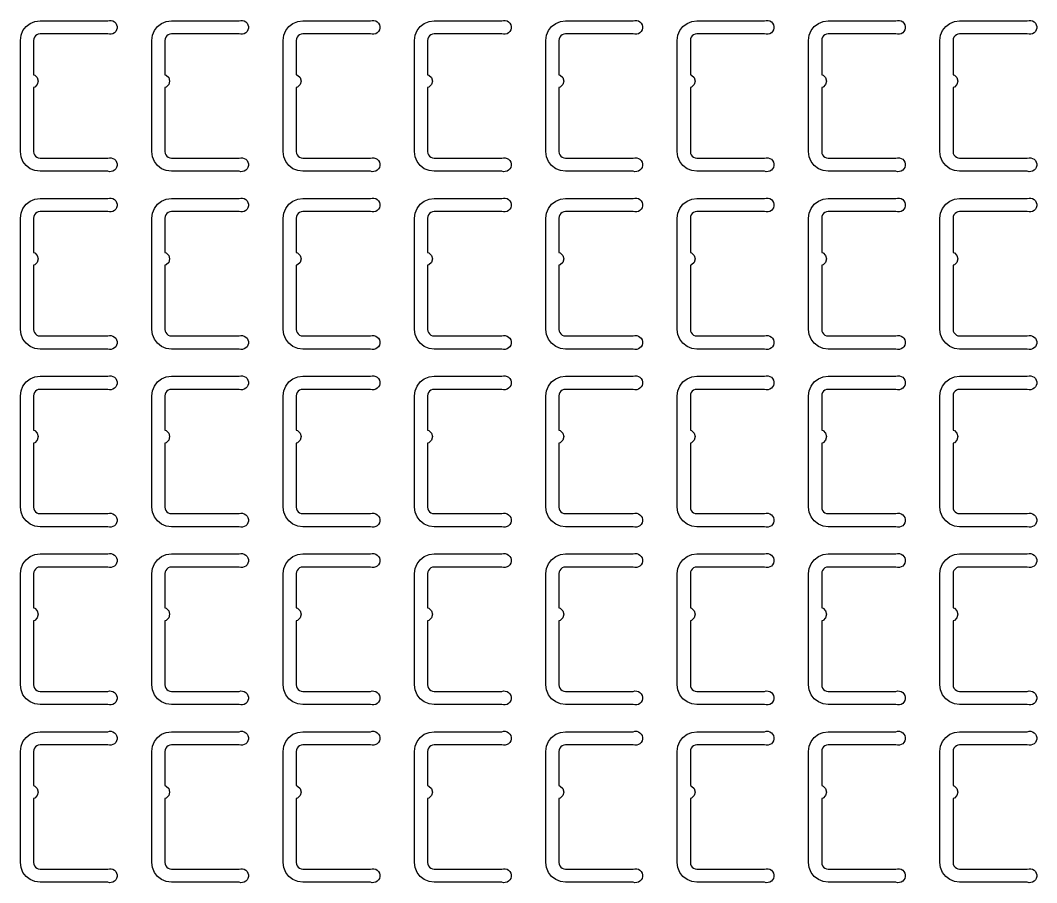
# Model space of a CAD drawing. Extents: x 11 to 212, y 11 to 212.
# Drawn here: x 79.67 to 93.32, y 73.17 to 84.75 of the extents above; entities that cross this region are included whole.
import ezdxf

# ---------------------------------------------------------------- set-up
doc = ezdxf.new("R2010")
doc.units = 0
doc.layers.add('L4', color=7, linetype='continuous')

msp = doc.modelspace()

# ---------------------------------------------------------------- linework, layer by layer
at = {"layer": 'L4'}
for points in [[(80.844, 82.9), (80.867, 82.905), (80.891, 82.905), (80.914, 82.898), (80.935, 82.885), (80.952, 82.868), (80.964, 82.847), (80.97, 82.824), (80.97, 82.8), (80.964, 82.776), (80.952, 82.755), (80.935, 82.738), (80.914, 82.726), (80.891, 82.719), (80.867, 82.718), (80.844, 82.724), (79.935, 82.724), (79.867, 82.733), (79.803, 82.759), (79.748, 82.801), (79.706, 82.856), (79.68, 82.92), (79.671, 82.988), (79.671, 84.482), (79.68, 84.551), (79.706, 84.615), (79.748, 84.67), (79.803, 84.712), (79.867, 84.738), (79.935, 84.747), (80.844, 84.747), (80.867, 84.752), (80.891, 84.752), (80.914, 84.745), (80.935, 84.732), (80.952, 84.715), (80.964, 84.694), (80.97, 84.671), (80.97, 84.647), (80.964, 84.623), (80.952, 84.602), (80.935, 84.585), (80.914, 84.573), (80.891, 84.566), (80.867, 84.565), (80.844, 84.571), (79.935, 84.571), (79.912, 84.568), (79.891, 84.559), (79.873, 84.545), (79.859, 84.526), (79.85, 84.505), (79.847, 84.482), (79.847, 84.022), (79.865, 84.017), (79.899, 83.982), (79.912, 83.935), (79.899, 83.888), (79.865, 83.854), (79.847, 83.849), (79.847, 82.988), (79.85, 82.965), (79.859, 82.944), (79.873, 82.926), (79.891, 82.912), (79.912, 82.903), (79.935, 82.9)], [(82.608, 82.9), (82.632, 82.905), (82.656, 82.905), (82.679, 82.898), (82.7, 82.885), (82.717, 82.868), (82.728, 82.847), (82.735, 82.824), (82.735, 82.8), (82.728, 82.776), (82.717, 82.755), (82.7, 82.738), (82.679, 82.726), (82.656, 82.719), (82.632, 82.718), (82.608, 82.724), (81.7, 82.724), (81.631, 82.733), (81.568, 82.759), (81.513, 82.801), (81.471, 82.856), (81.444, 82.92), (81.435, 82.988), (81.435, 84.482), (81.444, 84.551), (81.471, 84.615), (81.513, 84.67), (81.568, 84.712), (81.631, 84.738), (81.7, 84.747), (82.608, 84.747), (82.632, 84.752), (82.656, 84.752), (82.679, 84.745), (82.7, 84.732), (82.717, 84.715), (82.728, 84.694), (82.735, 84.671), (82.735, 84.647), (82.728, 84.623), (82.717, 84.602), (82.7, 84.585), (82.679, 84.573), (82.656, 84.566), (82.632, 84.565), (82.608, 84.571), (81.7, 84.571), (81.677, 84.568), (81.656, 84.559), (81.638, 84.545), (81.624, 84.526), (81.615, 84.505), (81.612, 84.482), (81.612, 84.022), (81.629, 84.017), (81.664, 83.982), (81.676, 83.935), (81.664, 83.888), (81.629, 83.854), (81.612, 83.849), (81.612, 82.988), (81.615, 82.965), (81.624, 82.944), (81.638, 82.926), (81.656, 82.912), (81.677, 82.903), (81.7, 82.9)], [(84.373, 82.9), (84.397, 82.905), (84.421, 82.905), (84.444, 82.898), (84.464, 82.885), (84.481, 82.868), (84.493, 82.847), (84.499, 82.824), (84.499, 82.8), (84.493, 82.776), (84.481, 82.755), (84.464, 82.738), (84.444, 82.726), (84.421, 82.719), (84.397, 82.718), (84.373, 82.724), (83.465, 82.724), (83.396, 82.733), (83.332, 82.759), (83.278, 82.801), (83.235, 82.856), (83.209, 82.92), (83.2, 82.988), (83.2, 84.482), (83.209, 84.551), (83.235, 84.615), (83.278, 84.67), (83.332, 84.712), (83.396, 84.738), (83.465, 84.747), (84.373, 84.747), (84.397, 84.752), (84.421, 84.752), (84.444, 84.745), (84.464, 84.732), (84.481, 84.715), (84.493, 84.694), (84.499, 84.671), (84.499, 84.647), (84.493, 84.623), (84.481, 84.602), (84.464, 84.585), (84.444, 84.573), (84.421, 84.566), (84.397, 84.565), (84.373, 84.571), (83.465, 84.571), (83.442, 84.568), (83.421, 84.559), (83.402, 84.545), (83.388, 84.526), (83.379, 84.505), (83.376, 84.482), (83.376, 84.022), (83.394, 84.017), (83.429, 83.982), (83.441, 83.935), (83.429, 83.888), (83.394, 83.854), (83.376, 83.849), (83.376, 82.988), (83.379, 82.965), (83.388, 82.944), (83.402, 82.926), (83.421, 82.912), (83.442, 82.903), (83.465, 82.9)], [(86.138, 82.9), (86.161, 82.905), (86.185, 82.905), (86.209, 82.898), (86.229, 82.885), (86.246, 82.868), (86.258, 82.847), (86.264, 82.824), (86.264, 82.8), (86.258, 82.776), (86.246, 82.755), (86.229, 82.738), (86.209, 82.726), (86.185, 82.719), (86.161, 82.718), (86.138, 82.724), (85.229, 82.724), (85.161, 82.733), (85.097, 82.759), (85.042, 82.801), (85, 82.856), (84.974, 82.92), (84.965, 82.988), (84.965, 84.482), (84.974, 84.551), (85, 84.615), (85.042, 84.67), (85.097, 84.712), (85.161, 84.738), (85.229, 84.747), (86.138, 84.747), (86.161, 84.752), (86.185, 84.752), (86.209, 84.745), (86.229, 84.732), (86.246, 84.715), (86.258, 84.694), (86.264, 84.671), (86.264, 84.647), (86.258, 84.623), (86.246, 84.602), (86.229, 84.585), (86.209, 84.573), (86.185, 84.566), (86.161, 84.565), (86.138, 84.571), (85.229, 84.571), (85.207, 84.568), (85.185, 84.559), (85.167, 84.545), (85.153, 84.526), (85.144, 84.505), (85.141, 84.482), (85.141, 84.022), (85.159, 84.017), (85.193, 83.982), (85.206, 83.935), (85.193, 83.888), (85.159, 83.854), (85.141, 83.849), (85.141, 82.988), (85.144, 82.965), (85.153, 82.944), (85.167, 82.926), (85.185, 82.912), (85.207, 82.903), (85.229, 82.9)], [(87.903, 82.9), (87.926, 82.905), (87.95, 82.905), (87.973, 82.898), (87.994, 82.885), (88.011, 82.868), (88.023, 82.847), (88.029, 82.824), (88.029, 82.8), (88.023, 82.776), (88.011, 82.755), (87.994, 82.738), (87.973, 82.726), (87.95, 82.719), (87.926, 82.718), (87.903, 82.724), (86.994, 82.724), (86.926, 82.733), (86.862, 82.759), (86.807, 82.801), (86.765, 82.856), (86.738, 82.92), (86.729, 82.988), (86.729, 84.482), (86.738, 84.551), (86.765, 84.615), (86.807, 84.67), (86.862, 84.712), (86.926, 84.738), (86.994, 84.747), (87.903, 84.747), (87.926, 84.752), (87.95, 84.752), (87.973, 84.745), (87.994, 84.732), (88.011, 84.715), (88.023, 84.694), (88.029, 84.671), (88.029, 84.647), (88.023, 84.623), (88.011, 84.602), (87.994, 84.585), (87.973, 84.573), (87.95, 84.566), (87.926, 84.565), (87.903, 84.571), (86.994, 84.571), (86.971, 84.568), (86.95, 84.559), (86.932, 84.545), (86.918, 84.526), (86.909, 84.505), (86.906, 84.482), (86.906, 84.022), (86.924, 84.017), (86.958, 83.982), (86.971, 83.935), (86.958, 83.888), (86.924, 83.854), (86.906, 83.849), (86.906, 82.988), (86.909, 82.965), (86.918, 82.944), (86.932, 82.926), (86.95, 82.912), (86.971, 82.903), (86.994, 82.9)], [(89.667, 82.9), (89.691, 82.905), (89.715, 82.905), (89.738, 82.898), (89.759, 82.885), (89.775, 82.868), (89.787, 82.847), (89.793, 82.824), (89.793, 82.8), (89.787, 82.776), (89.775, 82.755), (89.759, 82.738), (89.738, 82.726), (89.715, 82.719), (89.691, 82.718), (89.667, 82.724), (88.759, 82.724), (88.69, 82.733), (88.626, 82.759), (88.572, 82.801), (88.53, 82.856), (88.503, 82.92), (88.494, 82.988), (88.494, 84.482), (88.503, 84.551), (88.53, 84.615), (88.572, 84.67), (88.626, 84.712), (88.69, 84.738), (88.759, 84.747), (89.667, 84.747), (89.691, 84.752), (89.715, 84.752), (89.738, 84.745), (89.759, 84.732), (89.775, 84.715), (89.787, 84.694), (89.793, 84.671), (89.793, 84.647), (89.787, 84.623), (89.775, 84.602), (89.759, 84.585), (89.738, 84.573), (89.715, 84.566), (89.691, 84.565), (89.667, 84.571), (88.759, 84.571), (88.736, 84.568), (88.715, 84.559), (88.696, 84.545), (88.682, 84.526), (88.674, 84.505), (88.671, 84.482), (88.671, 84.022), (88.688, 84.017), (88.723, 83.982), (88.735, 83.935), (88.723, 83.888), (88.688, 83.854), (88.671, 83.849), (88.671, 82.988), (88.674, 82.965), (88.682, 82.944), (88.696, 82.926), (88.715, 82.912), (88.736, 82.903), (88.759, 82.9)], [(91.432, 82.9), (91.455, 82.905), (91.48, 82.905), (91.503, 82.898), (91.523, 82.885), (91.54, 82.868), (91.552, 82.847), (91.558, 82.824), (91.558, 82.8), (91.552, 82.776), (91.54, 82.755), (91.523, 82.738), (91.503, 82.726), (91.48, 82.719), (91.455, 82.718), (91.432, 82.724), (90.524, 82.724), (90.455, 82.733), (90.391, 82.759), (90.336, 82.801), (90.294, 82.856), (90.268, 82.92), (90.259, 82.988), (90.259, 84.482), (90.268, 84.551), (90.294, 84.615), (90.336, 84.67), (90.391, 84.712), (90.455, 84.738), (90.524, 84.747), (91.432, 84.747), (91.455, 84.752), (91.48, 84.752), (91.503, 84.745), (91.523, 84.732), (91.54, 84.715), (91.552, 84.694), (91.558, 84.671), (91.558, 84.647), (91.552, 84.623), (91.54, 84.602), (91.523, 84.585), (91.503, 84.573), (91.48, 84.566), (91.455, 84.565), (91.432, 84.571), (90.524, 84.571), (90.501, 84.568), (90.479, 84.559), (90.461, 84.545), (90.447, 84.526), (90.438, 84.505), (90.435, 84.482), (90.435, 84.022), (90.453, 84.017), (90.487, 83.982), (90.5, 83.935), (90.487, 83.888), (90.453, 83.854), (90.435, 83.849), (90.435, 82.988), (90.438, 82.965), (90.447, 82.944), (90.461, 82.926), (90.479, 82.912), (90.501, 82.903), (90.524, 82.9)], [(93.197, 82.9), (93.22, 82.905), (93.244, 82.905), (93.267, 82.898), (93.288, 82.885), (93.305, 82.868), (93.317, 82.847), (93.323, 82.824), (93.323, 82.8), (93.317, 82.776), (93.305, 82.755), (93.288, 82.738), (93.267, 82.726), (93.244, 82.719), (93.22, 82.718), (93.197, 82.724), (92.288, 82.724), (92.22, 82.733), (92.156, 82.759), (92.101, 82.801), (92.059, 82.856), (92.033, 82.92), (92.024, 82.988), (92.024, 84.482), (92.033, 84.551), (92.059, 84.615), (92.101, 84.67), (92.156, 84.712), (92.22, 84.738), (92.288, 84.747), (93.197, 84.747), (93.22, 84.752), (93.244, 84.752), (93.267, 84.745), (93.288, 84.732), (93.305, 84.715), (93.317, 84.694), (93.323, 84.671), (93.323, 84.647), (93.317, 84.623), (93.305, 84.602), (93.288, 84.585), (93.267, 84.573), (93.244, 84.566), (93.22, 84.565), (93.197, 84.571), (92.288, 84.571), (92.265, 84.568), (92.244, 84.559), (92.226, 84.545), (92.212, 84.526), (92.203, 84.505), (92.2, 84.482), (92.2, 84.022), (92.218, 84.017), (92.252, 83.982), (92.265, 83.935), (92.252, 83.888), (92.218, 83.854), (92.2, 83.849), (92.2, 82.988), (92.203, 82.965), (92.212, 82.944), (92.226, 82.926), (92.244, 82.912), (92.265, 82.903), (92.288, 82.9)], [(80.844, 80.512), (80.867, 80.517), (80.891, 80.516), (80.914, 80.51), (80.935, 80.497), (80.952, 80.48), (80.964, 80.459), (80.97, 80.436), (80.97, 80.411), (80.964, 80.388), (80.952, 80.367), (80.935, 80.35), (80.914, 80.337), (80.891, 80.331), (80.867, 80.33), (80.844, 80.335), (79.935, 80.335), (79.867, 80.344), (79.803, 80.371), (79.748, 80.413), (79.706, 80.468), (79.68, 80.531), (79.671, 80.6), (79.671, 82.094), (79.68, 82.163), (79.706, 82.226), (79.748, 82.281), (79.803, 82.323), (79.867, 82.35), (79.935, 82.359), (80.844, 82.359), (80.867, 82.364), (80.891, 82.364), (80.914, 82.357), (80.935, 82.344), (80.952, 82.327), (80.964, 82.306), (80.97, 82.283), (80.97, 82.259), (80.964, 82.235), (80.952, 82.214), (80.935, 82.197), (80.914, 82.184), (80.891, 82.178), (80.867, 82.177), (80.844, 82.182), (79.935, 82.182), (79.912, 82.179), (79.891, 82.171), (79.873, 82.157), (79.859, 82.138), (79.85, 82.117), (79.847, 82.094), (79.847, 81.633), (79.865, 81.629), (79.899, 81.594), (79.912, 81.547), (79.899, 81.5), (79.865, 81.466), (79.847, 81.461), (79.847, 80.6), (79.85, 80.577), (79.859, 80.556), (79.873, 80.538), (79.891, 80.524), (79.912, 80.515), (79.935, 80.512)], [(82.608, 80.512), (82.632, 80.517), (82.656, 80.516), (82.679, 80.51), (82.7, 80.497), (82.717, 80.48), (82.728, 80.459), (82.735, 80.436), (82.735, 80.411), (82.728, 80.388), (82.717, 80.367), (82.7, 80.35), (82.679, 80.337), (82.656, 80.331), (82.632, 80.33), (82.608, 80.335), (81.7, 80.335), (81.631, 80.344), (81.568, 80.371), (81.513, 80.413), (81.471, 80.468), (81.444, 80.531), (81.435, 80.6), (81.435, 82.094), (81.444, 82.163), (81.471, 82.226), (81.513, 82.281), (81.568, 82.323), (81.631, 82.35), (81.7, 82.359), (82.608, 82.359), (82.632, 82.364), (82.656, 82.364), (82.679, 82.357), (82.7, 82.344), (82.717, 82.327), (82.728, 82.306), (82.735, 82.283), (82.735, 82.259), (82.728, 82.235), (82.717, 82.214), (82.7, 82.197), (82.679, 82.184), (82.656, 82.178), (82.632, 82.177), (82.608, 82.182), (81.7, 82.182), (81.677, 82.179), (81.656, 82.171), (81.638, 82.157), (81.624, 82.138), (81.615, 82.117), (81.612, 82.094), (81.612, 81.633), (81.629, 81.629), (81.664, 81.594), (81.676, 81.547), (81.664, 81.5), (81.629, 81.466), (81.612, 81.461), (81.612, 80.6), (81.615, 80.577), (81.624, 80.556), (81.638, 80.538), (81.656, 80.524), (81.677, 80.515), (81.7, 80.512)], [(84.373, 80.512), (84.397, 80.517), (84.421, 80.516), (84.444, 80.51), (84.464, 80.497), (84.481, 80.48), (84.493, 80.459), (84.499, 80.436), (84.499, 80.411), (84.493, 80.388), (84.481, 80.367), (84.464, 80.35), (84.444, 80.337), (84.421, 80.331), (84.397, 80.33), (84.373, 80.335), (83.465, 80.335), (83.396, 80.344), (83.332, 80.371), (83.278, 80.413), (83.235, 80.468), (83.209, 80.531), (83.2, 80.6), (83.2, 82.094), (83.209, 82.163), (83.235, 82.226), (83.278, 82.281), (83.332, 82.323), (83.396, 82.35), (83.465, 82.359), (84.373, 82.359), (84.397, 82.364), (84.421, 82.364), (84.444, 82.357), (84.464, 82.344), (84.481, 82.327), (84.493, 82.306), (84.499, 82.283), (84.499, 82.259), (84.493, 82.235), (84.481, 82.214), (84.464, 82.197), (84.444, 82.184), (84.421, 82.178), (84.397, 82.177), (84.373, 82.182), (83.465, 82.182), (83.442, 82.179), (83.421, 82.171), (83.402, 82.157), (83.388, 82.138), (83.379, 82.117), (83.376, 82.094), (83.376, 81.633), (83.394, 81.629), (83.429, 81.594), (83.441, 81.547), (83.429, 81.5), (83.394, 81.466), (83.376, 81.461), (83.376, 80.6), (83.379, 80.577), (83.388, 80.556), (83.402, 80.538), (83.421, 80.524), (83.442, 80.515), (83.465, 80.512)], [(86.138, 80.512), (86.161, 80.517), (86.185, 80.516), (86.209, 80.51), (86.229, 80.497), (86.246, 80.48), (86.258, 80.459), (86.264, 80.436), (86.264, 80.411), (86.258, 80.388), (86.246, 80.367), (86.229, 80.35), (86.209, 80.337), (86.185, 80.331), (86.161, 80.33), (86.138, 80.335), (85.229, 80.335), (85.161, 80.344), (85.097, 80.371), (85.042, 80.413), (85, 80.468), (84.974, 80.531), (84.965, 80.6), (84.965, 82.094), (84.974, 82.163), (85, 82.226), (85.042, 82.281), (85.097, 82.323), (85.161, 82.35), (85.229, 82.359), (86.138, 82.359), (86.161, 82.364), (86.185, 82.364), (86.209, 82.357), (86.229, 82.344), (86.246, 82.327), (86.258, 82.306), (86.264, 82.283), (86.264, 82.259), (86.258, 82.235), (86.246, 82.214), (86.229, 82.197), (86.209, 82.184), (86.185, 82.178), (86.161, 82.177), (86.138, 82.182), (85.229, 82.182), (85.207, 82.179), (85.185, 82.171), (85.167, 82.157), (85.153, 82.138), (85.144, 82.117), (85.141, 82.094), (85.141, 81.633), (85.159, 81.629), (85.193, 81.594), (85.206, 81.547), (85.193, 81.5), (85.159, 81.466), (85.141, 81.461), (85.141, 80.6), (85.144, 80.577), (85.153, 80.556), (85.167, 80.538), (85.185, 80.524), (85.207, 80.515), (85.229, 80.512)], [(87.903, 80.512), (87.926, 80.517), (87.95, 80.516), (87.973, 80.51), (87.994, 80.497), (88.011, 80.48), (88.023, 80.459), (88.029, 80.436), (88.029, 80.411), (88.023, 80.388), (88.011, 80.367), (87.994, 80.35), (87.973, 80.337), (87.95, 80.331), (87.926, 80.33), (87.903, 80.335), (86.994, 80.335), (86.926, 80.344), (86.862, 80.371), (86.807, 80.413), (86.765, 80.468), (86.738, 80.531), (86.729, 80.6), (86.729, 82.094), (86.738, 82.163), (86.765, 82.226), (86.807, 82.281), (86.862, 82.323), (86.926, 82.35), (86.994, 82.359), (87.903, 82.359), (87.926, 82.364), (87.95, 82.364), (87.973, 82.357), (87.994, 82.344), (88.011, 82.327), (88.023, 82.306), (88.029, 82.283), (88.029, 82.259), (88.023, 82.235), (88.011, 82.214), (87.994, 82.197), (87.973, 82.184), (87.95, 82.178), (87.926, 82.177), (87.903, 82.182), (86.994, 82.182), (86.971, 82.179), (86.95, 82.171), (86.932, 82.157), (86.918, 82.138), (86.909, 82.117), (86.906, 82.094), (86.906, 81.633), (86.924, 81.629), (86.958, 81.594), (86.971, 81.547), (86.958, 81.5), (86.924, 81.466), (86.906, 81.461), (86.906, 80.6), (86.909, 80.577), (86.918, 80.556), (86.932, 80.538), (86.95, 80.524), (86.971, 80.515), (86.994, 80.512)], [(89.667, 80.512), (89.691, 80.517), (89.715, 80.516), (89.738, 80.51), (89.759, 80.497), (89.775, 80.48), (89.787, 80.459), (89.793, 80.436), (89.793, 80.411), (89.787, 80.388), (89.775, 80.367), (89.759, 80.35), (89.738, 80.337), (89.715, 80.331), (89.691, 80.33), (89.667, 80.335), (88.759, 80.335), (88.69, 80.344), (88.626, 80.371), (88.572, 80.413), (88.53, 80.468), (88.503, 80.531), (88.494, 80.6), (88.494, 82.094), (88.503, 82.163), (88.53, 82.226), (88.572, 82.281), (88.626, 82.323), (88.69, 82.35), (88.759, 82.359), (89.667, 82.359), (89.691, 82.364), (89.715, 82.364), (89.738, 82.357), (89.759, 82.344), (89.775, 82.327), (89.787, 82.306), (89.793, 82.283), (89.793, 82.259), (89.787, 82.235), (89.775, 82.214), (89.759, 82.197), (89.738, 82.184), (89.715, 82.178), (89.691, 82.177), (89.667, 82.182), (88.759, 82.182), (88.736, 82.179), (88.715, 82.171), (88.696, 82.157), (88.682, 82.138), (88.674, 82.117), (88.671, 82.094), (88.671, 81.633), (88.688, 81.629), (88.723, 81.594), (88.735, 81.547), (88.723, 81.5), (88.688, 81.466), (88.671, 81.461), (88.671, 80.6), (88.674, 80.577), (88.682, 80.556), (88.696, 80.538), (88.715, 80.524), (88.736, 80.515), (88.759, 80.512)], [(91.432, 80.512), (91.455, 80.517), (91.48, 80.516), (91.503, 80.51), (91.523, 80.497), (91.54, 80.48), (91.552, 80.459), (91.558, 80.436), (91.558, 80.411), (91.552, 80.388), (91.54, 80.367), (91.523, 80.35), (91.503, 80.337), (91.48, 80.331), (91.455, 80.33), (91.432, 80.335), (90.524, 80.335), (90.455, 80.344), (90.391, 80.371), (90.336, 80.413), (90.294, 80.468), (90.268, 80.531), (90.259, 80.6), (90.259, 82.094), (90.268, 82.163), (90.294, 82.226), (90.336, 82.281), (90.391, 82.323), (90.455, 82.35), (90.524, 82.359), (91.432, 82.359), (91.455, 82.364), (91.48, 82.364), (91.503, 82.357), (91.523, 82.344), (91.54, 82.327), (91.552, 82.306), (91.558, 82.283), (91.558, 82.259), (91.552, 82.235), (91.54, 82.214), (91.523, 82.197), (91.503, 82.184), (91.48, 82.178), (91.455, 82.177), (91.432, 82.182), (90.524, 82.182), (90.501, 82.179), (90.479, 82.171), (90.461, 82.157), (90.447, 82.138), (90.438, 82.117), (90.435, 82.094), (90.435, 81.633), (90.453, 81.629), (90.487, 81.594), (90.5, 81.547), (90.487, 81.5), (90.453, 81.466), (90.435, 81.461), (90.435, 80.6), (90.438, 80.577), (90.447, 80.556), (90.461, 80.538), (90.479, 80.524), (90.501, 80.515), (90.524, 80.512)], [(93.197, 80.512), (93.22, 80.517), (93.244, 80.516), (93.267, 80.51), (93.288, 80.497), (93.305, 80.48), (93.317, 80.459), (93.323, 80.436), (93.323, 80.411), (93.317, 80.388), (93.305, 80.367), (93.288, 80.35), (93.267, 80.337), (93.244, 80.331), (93.22, 80.33), (93.197, 80.335), (92.288, 80.335), (92.22, 80.344), (92.156, 80.371), (92.101, 80.413), (92.059, 80.468), (92.033, 80.531), (92.024, 80.6), (92.024, 82.094), (92.033, 82.163), (92.059, 82.226), (92.101, 82.281), (92.156, 82.323), (92.22, 82.35), (92.288, 82.359), (93.197, 82.359), (93.22, 82.364), (93.244, 82.364), (93.267, 82.357), (93.288, 82.344), (93.305, 82.327), (93.317, 82.306), (93.323, 82.283), (93.323, 82.259), (93.317, 82.235), (93.305, 82.214), (93.288, 82.197), (93.267, 82.184), (93.244, 82.178), (93.22, 82.177), (93.197, 82.182), (92.288, 82.182), (92.265, 82.179), (92.244, 82.171), (92.226, 82.157), (92.212, 82.138), (92.203, 82.117), (92.2, 82.094), (92.2, 81.633), (92.218, 81.629), (92.252, 81.594), (92.265, 81.547), (92.252, 81.5), (92.218, 81.466), (92.2, 81.461), (92.2, 80.6), (92.203, 80.577), (92.212, 80.556), (92.226, 80.538), (92.244, 80.524), (92.265, 80.515), (92.288, 80.512)], [(80.844, 78.124), (80.867, 78.129), (80.891, 78.128), (80.914, 78.121), (80.935, 78.109), (80.952, 78.092), (80.964, 78.071), (80.97, 78.047), (80.97, 78.023), (80.964, 78), (80.952, 77.979), (80.935, 77.962), (80.914, 77.949), (80.891, 77.942), (80.867, 77.942), (80.844, 77.947), (79.935, 77.947), (79.867, 77.956), (79.803, 77.983), (79.748, 78.025), (79.706, 78.079), (79.68, 78.143), (79.671, 78.212), (79.671, 79.706), (79.68, 79.774), (79.706, 79.838), (79.748, 79.893), (79.803, 79.935), (79.867, 79.962), (79.935, 79.971), (80.844, 79.971), (80.867, 79.976), (80.891, 79.975), (80.914, 79.968), (80.935, 79.956), (80.952, 79.939), (80.964, 79.918), (80.97, 79.894), (80.97, 79.87), (80.964, 79.847), (80.952, 79.826), (80.935, 79.809), (80.914, 79.796), (80.891, 79.789), (80.867, 79.789), (80.844, 79.794), (79.935, 79.794), (79.912, 79.791), (79.891, 79.782), (79.873, 79.768), (79.859, 79.75), (79.85, 79.729), (79.847, 79.706), (79.847, 79.245), (79.865, 79.24), (79.899, 79.206), (79.912, 79.159), (79.899, 79.112), (79.865, 79.077), (79.847, 79.073), (79.847, 78.212), (79.85, 78.189), (79.859, 78.168), (79.873, 78.149), (79.891, 78.135), (79.912, 78.127), (79.935, 78.124)], [(82.608, 78.124), (82.632, 78.129), (82.656, 78.128), (82.679, 78.121), (82.7, 78.109), (82.717, 78.092), (82.728, 78.071), (82.735, 78.047), (82.735, 78.023), (82.728, 78), (82.717, 77.979), (82.7, 77.962), (82.679, 77.949), (82.656, 77.942), (82.632, 77.942), (82.608, 77.947), (81.7, 77.947), (81.631, 77.956), (81.568, 77.983), (81.513, 78.025), (81.471, 78.079), (81.444, 78.143), (81.435, 78.212), (81.435, 79.706), (81.444, 79.774), (81.471, 79.838), (81.513, 79.893), (81.568, 79.935), (81.631, 79.962), (81.7, 79.971), (82.608, 79.971), (82.632, 79.976), (82.656, 79.975), (82.679, 79.968), (82.7, 79.956), (82.717, 79.939), (82.728, 79.918), (82.735, 79.894), (82.735, 79.87), (82.728, 79.847), (82.717, 79.826), (82.7, 79.809), (82.679, 79.796), (82.656, 79.789), (82.632, 79.789), (82.608, 79.794), (81.7, 79.794), (81.677, 79.791), (81.656, 79.782), (81.638, 79.768), (81.624, 79.75), (81.615, 79.729), (81.612, 79.706), (81.612, 79.245), (81.629, 79.24), (81.664, 79.206), (81.676, 79.159), (81.664, 79.112), (81.629, 79.077), (81.612, 79.073), (81.612, 78.212), (81.615, 78.189), (81.624, 78.168), (81.638, 78.149), (81.656, 78.135), (81.677, 78.127), (81.7, 78.124)], [(84.373, 78.124), (84.397, 78.129), (84.421, 78.128), (84.444, 78.121), (84.464, 78.109), (84.481, 78.092), (84.493, 78.071), (84.499, 78.047), (84.499, 78.023), (84.493, 78), (84.481, 77.979), (84.464, 77.962), (84.444, 77.949), (84.421, 77.942), (84.397, 77.942), (84.373, 77.947), (83.465, 77.947), (83.396, 77.956), (83.332, 77.983), (83.278, 78.025), (83.235, 78.079), (83.209, 78.143), (83.2, 78.212), (83.2, 79.706), (83.209, 79.774), (83.235, 79.838), (83.278, 79.893), (83.332, 79.935), (83.396, 79.962), (83.465, 79.971), (84.373, 79.971), (84.397, 79.976), (84.421, 79.975), (84.444, 79.968), (84.464, 79.956), (84.481, 79.939), (84.493, 79.918), (84.499, 79.894), (84.499, 79.87), (84.493, 79.847), (84.481, 79.826), (84.464, 79.809), (84.444, 79.796), (84.421, 79.789), (84.397, 79.789), (84.373, 79.794), (83.465, 79.794), (83.442, 79.791), (83.421, 79.782), (83.402, 79.768), (83.388, 79.75), (83.379, 79.729), (83.376, 79.706), (83.376, 79.245), (83.394, 79.24), (83.429, 79.206), (83.441, 79.159), (83.429, 79.112), (83.394, 79.077), (83.376, 79.073), (83.376, 78.212), (83.379, 78.189), (83.388, 78.168), (83.402, 78.149), (83.421, 78.135), (83.442, 78.127), (83.465, 78.124)], [(86.138, 78.124), (86.161, 78.129), (86.185, 78.128), (86.209, 78.121), (86.229, 78.109), (86.246, 78.092), (86.258, 78.071), (86.264, 78.047), (86.264, 78.023), (86.258, 78), (86.246, 77.979), (86.229, 77.962), (86.209, 77.949), (86.185, 77.942), (86.161, 77.942), (86.138, 77.947), (85.229, 77.947), (85.161, 77.956), (85.097, 77.983), (85.042, 78.025), (85, 78.079), (84.974, 78.143), (84.965, 78.212), (84.965, 79.706), (84.974, 79.774), (85, 79.838), (85.042, 79.893), (85.097, 79.935), (85.161, 79.962), (85.229, 79.971), (86.138, 79.971), (86.161, 79.976), (86.185, 79.975), (86.209, 79.968), (86.229, 79.956), (86.246, 79.939), (86.258, 79.918), (86.264, 79.894), (86.264, 79.87), (86.258, 79.847), (86.246, 79.826), (86.229, 79.809), (86.209, 79.796), (86.185, 79.789), (86.161, 79.789), (86.138, 79.794), (85.229, 79.794), (85.207, 79.791), (85.185, 79.782), (85.167, 79.768), (85.153, 79.75), (85.144, 79.729), (85.141, 79.706), (85.141, 79.245), (85.159, 79.24), (85.193, 79.206), (85.206, 79.159), (85.193, 79.112), (85.159, 79.077), (85.141, 79.073), (85.141, 78.212), (85.144, 78.189), (85.153, 78.168), (85.167, 78.149), (85.185, 78.135), (85.207, 78.127), (85.229, 78.124)], [(87.903, 78.124), (87.926, 78.129), (87.95, 78.128), (87.973, 78.121), (87.994, 78.109), (88.011, 78.092), (88.023, 78.071), (88.029, 78.047), (88.029, 78.023), (88.023, 78), (88.011, 77.979), (87.994, 77.962), (87.973, 77.949), (87.95, 77.942), (87.926, 77.942), (87.903, 77.947), (86.994, 77.947), (86.926, 77.956), (86.862, 77.983), (86.807, 78.025), (86.765, 78.079), (86.738, 78.143), (86.729, 78.212), (86.729, 79.706), (86.738, 79.774), (86.765, 79.838), (86.807, 79.893), (86.862, 79.935), (86.926, 79.962), (86.994, 79.971), (87.903, 79.971), (87.926, 79.976), (87.95, 79.975), (87.973, 79.968), (87.994, 79.956), (88.011, 79.939), (88.023, 79.918), (88.029, 79.894), (88.029, 79.87), (88.023, 79.847), (88.011, 79.826), (87.994, 79.809), (87.973, 79.796), (87.95, 79.789), (87.926, 79.789), (87.903, 79.794), (86.994, 79.794), (86.971, 79.791), (86.95, 79.782), (86.932, 79.768), (86.918, 79.75), (86.909, 79.729), (86.906, 79.706), (86.906, 79.245), (86.924, 79.24), (86.958, 79.206), (86.971, 79.159), (86.958, 79.112), (86.924, 79.077), (86.906, 79.073), (86.906, 78.212), (86.909, 78.189), (86.918, 78.168), (86.932, 78.149), (86.95, 78.135), (86.971, 78.127), (86.994, 78.124)], [(89.667, 78.124), (89.691, 78.129), (89.715, 78.128), (89.738, 78.121), (89.759, 78.109), (89.775, 78.092), (89.787, 78.071), (89.793, 78.047), (89.793, 78.023), (89.787, 78), (89.775, 77.979), (89.759, 77.962), (89.738, 77.949), (89.715, 77.942), (89.691, 77.942), (89.667, 77.947), (88.759, 77.947), (88.69, 77.956), (88.626, 77.983), (88.572, 78.025), (88.53, 78.079), (88.503, 78.143), (88.494, 78.212), (88.494, 79.706), (88.503, 79.774), (88.53, 79.838), (88.572, 79.893), (88.626, 79.935), (88.69, 79.962), (88.759, 79.971), (89.667, 79.971), (89.691, 79.976), (89.715, 79.975), (89.738, 79.968), (89.759, 79.956), (89.775, 79.939), (89.787, 79.918), (89.793, 79.894), (89.793, 79.87), (89.787, 79.847), (89.775, 79.826), (89.759, 79.809), (89.738, 79.796), (89.715, 79.789), (89.691, 79.789), (89.667, 79.794), (88.759, 79.794), (88.736, 79.791), (88.715, 79.782), (88.696, 79.768), (88.682, 79.75), (88.674, 79.729), (88.671, 79.706), (88.671, 79.245), (88.688, 79.24), (88.723, 79.206), (88.735, 79.159), (88.723, 79.112), (88.688, 79.077), (88.671, 79.073), (88.671, 78.212), (88.674, 78.189), (88.682, 78.168), (88.696, 78.149), (88.715, 78.135), (88.736, 78.127), (88.759, 78.124)], [(91.432, 78.124), (91.455, 78.129), (91.48, 78.128), (91.503, 78.121), (91.523, 78.109), (91.54, 78.092), (91.552, 78.071), (91.558, 78.047), (91.558, 78.023), (91.552, 78), (91.54, 77.979), (91.523, 77.962), (91.503, 77.949), (91.48, 77.942), (91.455, 77.942), (91.432, 77.947), (90.524, 77.947), (90.455, 77.956), (90.391, 77.983), (90.336, 78.025), (90.294, 78.079), (90.268, 78.143), (90.259, 78.212), (90.259, 79.706), (90.268, 79.774), (90.294, 79.838), (90.336, 79.893), (90.391, 79.935), (90.455, 79.962), (90.524, 79.971), (91.432, 79.971), (91.455, 79.976), (91.48, 79.975), (91.503, 79.968), (91.523, 79.956), (91.54, 79.939), (91.552, 79.918), (91.558, 79.894), (91.558, 79.87), (91.552, 79.847), (91.54, 79.826), (91.523, 79.809), (91.503, 79.796), (91.48, 79.789), (91.455, 79.789), (91.432, 79.794), (90.524, 79.794), (90.501, 79.791), (90.479, 79.782), (90.461, 79.768), (90.447, 79.75), (90.438, 79.729), (90.435, 79.706), (90.435, 79.245), (90.453, 79.24), (90.487, 79.206), (90.5, 79.159), (90.487, 79.112), (90.453, 79.077), (90.435, 79.073), (90.435, 78.212), (90.438, 78.189), (90.447, 78.168), (90.461, 78.149), (90.479, 78.135), (90.501, 78.127), (90.524, 78.124)], [(93.197, 78.124), (93.22, 78.129), (93.244, 78.128), (93.267, 78.121), (93.288, 78.109), (93.305, 78.092), (93.317, 78.071), (93.323, 78.047), (93.323, 78.023), (93.317, 78), (93.305, 77.979), (93.288, 77.962), (93.267, 77.949), (93.244, 77.942), (93.22, 77.942), (93.197, 77.947), (92.288, 77.947), (92.22, 77.956), (92.156, 77.983), (92.101, 78.025), (92.059, 78.079), (92.033, 78.143), (92.024, 78.212), (92.024, 79.706), (92.033, 79.774), (92.059, 79.838), (92.101, 79.893), (92.156, 79.935), (92.22, 79.962), (92.288, 79.971), (93.197, 79.971), (93.22, 79.976), (93.244, 79.975), (93.267, 79.968), (93.288, 79.956), (93.305, 79.939), (93.317, 79.918), (93.323, 79.894), (93.323, 79.87), (93.317, 79.847), (93.305, 79.826), (93.288, 79.809), (93.267, 79.796), (93.244, 79.789), (93.22, 79.789), (93.197, 79.794), (92.288, 79.794), (92.265, 79.791), (92.244, 79.782), (92.226, 79.768), (92.212, 79.75), (92.203, 79.729), (92.2, 79.706), (92.2, 79.245), (92.218, 79.24), (92.252, 79.206), (92.265, 79.159), (92.252, 79.112), (92.218, 79.077), (92.2, 79.073), (92.2, 78.212), (92.203, 78.189), (92.212, 78.168), (92.226, 78.149), (92.244, 78.135), (92.265, 78.127), (92.288, 78.124)], [(80.844, 75.735), (80.867, 75.741), (80.891, 75.74), (80.914, 75.733), (80.935, 75.721), (80.952, 75.703), (80.964, 75.682), (80.97, 75.659), (80.97, 75.635), (80.964, 75.612), (80.952, 75.591), (80.935, 75.573), (80.914, 75.561), (80.891, 75.554), (80.867, 75.553), (80.844, 75.559), (79.935, 75.559), (79.867, 75.568), (79.803, 75.594), (79.748, 75.636), (79.706, 75.691), (79.68, 75.755), (79.671, 75.824), (79.671, 77.318), (79.68, 77.386), (79.706, 77.45), (79.748, 77.505), (79.803, 77.547), (79.867, 77.573), (79.935, 77.582), (80.844, 77.582), (80.867, 77.588), (80.891, 77.587), (80.914, 77.58), (80.935, 77.568), (80.952, 77.55), (80.964, 77.529), (80.97, 77.506), (80.97, 77.482), (80.964, 77.459), (80.952, 77.438), (80.935, 77.42), (80.914, 77.408), (80.891, 77.401), (80.867, 77.4), (80.844, 77.406), (79.935, 77.406), (79.912, 77.403), (79.891, 77.394), (79.873, 77.38), (79.859, 77.362), (79.85, 77.34), (79.847, 77.318), (79.847, 76.857), (79.865, 76.852), (79.899, 76.818), (79.912, 76.771), (79.899, 76.724), (79.865, 76.689), (79.847, 76.684), (79.847, 75.824), (79.85, 75.801), (79.859, 75.779), (79.873, 75.761), (79.891, 75.747), (79.912, 75.738), (79.935, 75.735)], [(82.608, 75.735), (82.632, 75.741), (82.656, 75.74), (82.679, 75.733), (82.7, 75.721), (82.717, 75.703), (82.728, 75.682), (82.735, 75.659), (82.735, 75.635), (82.728, 75.612), (82.717, 75.591), (82.7, 75.573), (82.679, 75.561), (82.656, 75.554), (82.632, 75.553), (82.608, 75.559), (81.7, 75.559), (81.631, 75.568), (81.568, 75.594), (81.513, 75.636), (81.471, 75.691), (81.444, 75.755), (81.435, 75.824), (81.435, 77.318), (81.444, 77.386), (81.471, 77.45), (81.513, 77.505), (81.568, 77.547), (81.631, 77.573), (81.7, 77.582), (82.608, 77.582), (82.632, 77.588), (82.656, 77.587), (82.679, 77.58), (82.7, 77.568), (82.717, 77.55), (82.728, 77.529), (82.735, 77.506), (82.735, 77.482), (82.728, 77.459), (82.717, 77.438), (82.7, 77.42), (82.679, 77.408), (82.656, 77.401), (82.632, 77.4), (82.608, 77.406), (81.7, 77.406), (81.677, 77.403), (81.656, 77.394), (81.638, 77.38), (81.624, 77.362), (81.615, 77.34), (81.612, 77.318), (81.612, 76.857), (81.629, 76.852), (81.664, 76.818), (81.676, 76.771), (81.664, 76.724), (81.629, 76.689), (81.612, 76.684), (81.612, 75.824), (81.615, 75.801), (81.624, 75.779), (81.638, 75.761), (81.656, 75.747), (81.677, 75.738), (81.7, 75.735)], [(84.373, 75.735), (84.397, 75.741), (84.421, 75.74), (84.444, 75.733), (84.464, 75.721), (84.481, 75.703), (84.493, 75.682), (84.499, 75.659), (84.499, 75.635), (84.493, 75.612), (84.481, 75.591), (84.464, 75.573), (84.444, 75.561), (84.421, 75.554), (84.397, 75.553), (84.373, 75.559), (83.465, 75.559), (83.396, 75.568), (83.332, 75.594), (83.278, 75.636), (83.235, 75.691), (83.209, 75.755), (83.2, 75.824), (83.2, 77.318), (83.209, 77.386), (83.235, 77.45), (83.278, 77.505), (83.332, 77.547), (83.396, 77.573), (83.465, 77.582), (84.373, 77.582), (84.397, 77.588), (84.421, 77.587), (84.444, 77.58), (84.464, 77.568), (84.481, 77.55), (84.493, 77.529), (84.499, 77.506), (84.499, 77.482), (84.493, 77.459), (84.481, 77.438), (84.464, 77.42), (84.444, 77.408), (84.421, 77.401), (84.397, 77.4), (84.373, 77.406), (83.465, 77.406), (83.442, 77.403), (83.421, 77.394), (83.402, 77.38), (83.388, 77.362), (83.379, 77.34), (83.376, 77.318), (83.376, 76.857), (83.394, 76.852), (83.429, 76.818), (83.441, 76.771), (83.429, 76.724), (83.394, 76.689), (83.376, 76.684), (83.376, 75.824), (83.379, 75.801), (83.388, 75.779), (83.402, 75.761), (83.421, 75.747), (83.442, 75.738), (83.465, 75.735)], [(86.138, 75.735), (86.161, 75.741), (86.185, 75.74), (86.209, 75.733), (86.229, 75.721), (86.246, 75.703), (86.258, 75.682), (86.264, 75.659), (86.264, 75.635), (86.258, 75.612), (86.246, 75.591), (86.229, 75.573), (86.209, 75.561), (86.185, 75.554), (86.161, 75.553), (86.138, 75.559), (85.229, 75.559), (85.161, 75.568), (85.097, 75.594), (85.042, 75.636), (85, 75.691), (84.974, 75.755), (84.965, 75.824), (84.965, 77.318), (84.974, 77.386), (85, 77.45), (85.042, 77.505), (85.097, 77.547), (85.161, 77.573), (85.229, 77.582), (86.138, 77.582), (86.161, 77.588), (86.185, 77.587), (86.209, 77.58), (86.229, 77.568), (86.246, 77.55), (86.258, 77.529), (86.264, 77.506), (86.264, 77.482), (86.258, 77.459), (86.246, 77.438), (86.229, 77.42), (86.209, 77.408), (86.185, 77.401), (86.161, 77.4), (86.138, 77.406), (85.229, 77.406), (85.207, 77.403), (85.185, 77.394), (85.167, 77.38), (85.153, 77.362), (85.144, 77.34), (85.141, 77.318), (85.141, 76.857), (85.159, 76.852), (85.193, 76.818), (85.206, 76.771), (85.193, 76.724), (85.159, 76.689), (85.141, 76.684), (85.141, 75.824), (85.144, 75.801), (85.153, 75.779), (85.167, 75.761), (85.185, 75.747), (85.207, 75.738), (85.229, 75.735)], [(87.903, 75.735), (87.926, 75.741), (87.95, 75.74), (87.973, 75.733), (87.994, 75.721), (88.011, 75.703), (88.023, 75.682), (88.029, 75.659), (88.029, 75.635), (88.023, 75.612), (88.011, 75.591), (87.994, 75.573), (87.973, 75.561), (87.95, 75.554), (87.926, 75.553), (87.903, 75.559), (86.994, 75.559), (86.926, 75.568), (86.862, 75.594), (86.807, 75.636), (86.765, 75.691), (86.738, 75.755), (86.729, 75.824), (86.729, 77.318), (86.738, 77.386), (86.765, 77.45), (86.807, 77.505), (86.862, 77.547), (86.926, 77.573), (86.994, 77.582), (87.903, 77.582), (87.926, 77.588), (87.95, 77.587), (87.973, 77.58), (87.994, 77.568), (88.011, 77.55), (88.023, 77.529), (88.029, 77.506), (88.029, 77.482), (88.023, 77.459), (88.011, 77.438), (87.994, 77.42), (87.973, 77.408), (87.95, 77.401), (87.926, 77.4), (87.903, 77.406), (86.994, 77.406), (86.971, 77.403), (86.95, 77.394), (86.932, 77.38), (86.918, 77.362), (86.909, 77.34), (86.906, 77.318), (86.906, 76.857), (86.924, 76.852), (86.958, 76.818), (86.971, 76.771), (86.958, 76.724), (86.924, 76.689), (86.906, 76.684), (86.906, 75.824), (86.909, 75.801), (86.918, 75.779), (86.932, 75.761), (86.95, 75.747), (86.971, 75.738), (86.994, 75.735)], [(89.667, 75.735), (89.691, 75.741), (89.715, 75.74), (89.738, 75.733), (89.759, 75.721), (89.775, 75.703), (89.787, 75.682), (89.793, 75.659), (89.793, 75.635), (89.787, 75.612), (89.775, 75.591), (89.759, 75.573), (89.738, 75.561), (89.715, 75.554), (89.691, 75.553), (89.667, 75.559), (88.759, 75.559), (88.69, 75.568), (88.626, 75.594), (88.572, 75.636), (88.53, 75.691), (88.503, 75.755), (88.494, 75.824), (88.494, 77.318), (88.503, 77.386), (88.53, 77.45), (88.572, 77.505), (88.626, 77.547), (88.69, 77.573), (88.759, 77.582), (89.667, 77.582), (89.691, 77.588), (89.715, 77.587), (89.738, 77.58), (89.759, 77.568), (89.775, 77.55), (89.787, 77.529), (89.793, 77.506), (89.793, 77.482), (89.787, 77.459), (89.775, 77.438), (89.759, 77.42), (89.738, 77.408), (89.715, 77.401), (89.691, 77.4), (89.667, 77.406), (88.759, 77.406), (88.736, 77.403), (88.715, 77.394), (88.696, 77.38), (88.682, 77.362), (88.674, 77.34), (88.671, 77.318), (88.671, 76.857), (88.688, 76.852), (88.723, 76.818), (88.735, 76.771), (88.723, 76.724), (88.688, 76.689), (88.671, 76.684), (88.671, 75.824), (88.674, 75.801), (88.682, 75.779), (88.696, 75.761), (88.715, 75.747), (88.736, 75.738), (88.759, 75.735)], [(91.432, 75.735), (91.455, 75.741), (91.48, 75.74), (91.503, 75.733), (91.523, 75.721), (91.54, 75.703), (91.552, 75.682), (91.558, 75.659), (91.558, 75.635), (91.552, 75.612), (91.54, 75.591), (91.523, 75.573), (91.503, 75.561), (91.48, 75.554), (91.455, 75.553), (91.432, 75.559), (90.524, 75.559), (90.455, 75.568), (90.391, 75.594), (90.336, 75.636), (90.294, 75.691), (90.268, 75.755), (90.259, 75.824), (90.259, 77.318), (90.268, 77.386), (90.294, 77.45), (90.336, 77.505), (90.391, 77.547), (90.455, 77.573), (90.524, 77.582), (91.432, 77.582), (91.455, 77.588), (91.48, 77.587), (91.503, 77.58), (91.523, 77.568), (91.54, 77.55), (91.552, 77.529), (91.558, 77.506), (91.558, 77.482), (91.552, 77.459), (91.54, 77.438), (91.523, 77.42), (91.503, 77.408), (91.48, 77.401), (91.455, 77.4), (91.432, 77.406), (90.524, 77.406), (90.501, 77.403), (90.479, 77.394), (90.461, 77.38), (90.447, 77.362), (90.438, 77.34), (90.435, 77.318), (90.435, 76.857), (90.453, 76.852), (90.487, 76.818), (90.5, 76.771), (90.487, 76.724), (90.453, 76.689), (90.435, 76.684), (90.435, 75.824), (90.438, 75.801), (90.447, 75.779), (90.461, 75.761), (90.479, 75.747), (90.501, 75.738), (90.524, 75.735)], [(93.197, 75.735), (93.22, 75.741), (93.244, 75.74), (93.267, 75.733), (93.288, 75.721), (93.305, 75.703), (93.317, 75.682), (93.323, 75.659), (93.323, 75.635), (93.317, 75.612), (93.305, 75.591), (93.288, 75.573), (93.267, 75.561), (93.244, 75.554), (93.22, 75.553), (93.197, 75.559), (92.288, 75.559), (92.22, 75.568), (92.156, 75.594), (92.101, 75.636), (92.059, 75.691), (92.033, 75.755), (92.024, 75.824), (92.024, 77.318), (92.033, 77.386), (92.059, 77.45), (92.101, 77.505), (92.156, 77.547), (92.22, 77.573), (92.288, 77.582), (93.197, 77.582), (93.22, 77.588), (93.244, 77.587), (93.267, 77.58), (93.288, 77.568), (93.305, 77.55), (93.317, 77.529), (93.323, 77.506), (93.323, 77.482), (93.317, 77.459), (93.305, 77.438), (93.288, 77.42), (93.267, 77.408), (93.244, 77.401), (93.22, 77.4), (93.197, 77.406), (92.288, 77.406), (92.265, 77.403), (92.244, 77.394), (92.226, 77.38), (92.212, 77.362), (92.203, 77.34), (92.2, 77.318), (92.2, 76.857), (92.218, 76.852), (92.252, 76.818), (92.265, 76.771), (92.252, 76.724), (92.218, 76.689), (92.2, 76.684), (92.2, 75.824), (92.203, 75.801), (92.212, 75.779), (92.226, 75.761), (92.244, 75.747), (92.265, 75.738), (92.288, 75.735)], [(80.844, 73.347), (80.867, 73.352), (80.891, 73.352), (80.914, 73.345), (80.935, 73.332), (80.952, 73.315), (80.964, 73.294), (80.97, 73.271), (80.97, 73.247), (80.964, 73.223), (80.952, 73.202), (80.935, 73.185), (80.914, 73.173), (80.891, 73.166), (80.867, 73.165), (80.844, 73.171), (79.935, 73.171), (79.867, 73.18), (79.803, 73.206), (79.748, 73.248), (79.706, 73.303), (79.68, 73.367), (79.671, 73.435), (79.671, 74.929), (79.68, 74.998), (79.706, 75.062), (79.748, 75.117), (79.803, 75.159), (79.867, 75.185), (79.935, 75.194), (80.844, 75.194), (80.867, 75.2), (80.891, 75.199), (80.914, 75.192), (80.935, 75.18), (80.952, 75.162), (80.964, 75.141), (80.97, 75.118), (80.97, 75.094), (80.964, 75.071), (80.952, 75.05), (80.935, 75.032), (80.914, 75.02), (80.891, 75.013), (80.867, 75.012), (80.844, 75.018), (79.935, 75.018), (79.912, 75.015), (79.891, 75.006), (79.873, 74.992), (79.859, 74.974), (79.85, 74.952), (79.847, 74.929), (79.847, 74.469), (79.865, 74.464), (79.899, 74.429), (79.912, 74.382), (79.899, 74.335), (79.865, 74.301), (79.847, 74.296), (79.847, 73.435), (79.85, 73.412), (79.859, 73.391), (79.873, 73.373), (79.891, 73.359), (79.912, 73.35), (79.935, 73.347)], [(82.608, 73.347), (82.632, 73.352), (82.656, 73.352), (82.679, 73.345), (82.7, 73.332), (82.717, 73.315), (82.728, 73.294), (82.735, 73.271), (82.735, 73.247), (82.728, 73.223), (82.717, 73.202), (82.7, 73.185), (82.679, 73.173), (82.656, 73.166), (82.632, 73.165), (82.608, 73.171), (81.7, 73.171), (81.631, 73.18), (81.568, 73.206), (81.513, 73.248), (81.471, 73.303), (81.444, 73.367), (81.435, 73.435), (81.435, 74.929), (81.444, 74.998), (81.471, 75.062), (81.513, 75.117), (81.568, 75.159), (81.631, 75.185), (81.7, 75.194), (82.608, 75.194), (82.632, 75.2), (82.656, 75.199), (82.679, 75.192), (82.7, 75.18), (82.717, 75.162), (82.728, 75.141), (82.735, 75.118), (82.735, 75.094), (82.728, 75.071), (82.717, 75.05), (82.7, 75.032), (82.679, 75.02), (82.656, 75.013), (82.632, 75.012), (82.608, 75.018), (81.7, 75.018), (81.677, 75.015), (81.656, 75.006), (81.638, 74.992), (81.624, 74.974), (81.615, 74.952), (81.612, 74.929), (81.612, 74.469), (81.629, 74.464), (81.664, 74.429), (81.676, 74.382), (81.664, 74.335), (81.629, 74.301), (81.612, 74.296), (81.612, 73.435), (81.615, 73.412), (81.624, 73.391), (81.638, 73.373), (81.656, 73.359), (81.677, 73.35), (81.7, 73.347)], [(84.373, 73.347), (84.397, 73.352), (84.421, 73.352), (84.444, 73.345), (84.464, 73.332), (84.481, 73.315), (84.493, 73.294), (84.499, 73.271), (84.499, 73.247), (84.493, 73.223), (84.481, 73.202), (84.464, 73.185), (84.444, 73.173), (84.421, 73.166), (84.397, 73.165), (84.373, 73.171), (83.465, 73.171), (83.396, 73.18), (83.332, 73.206), (83.278, 73.248), (83.235, 73.303), (83.209, 73.367), (83.2, 73.435), (83.2, 74.929), (83.209, 74.998), (83.235, 75.062), (83.278, 75.117), (83.332, 75.159), (83.396, 75.185), (83.465, 75.194), (84.373, 75.194), (84.397, 75.2), (84.421, 75.199), (84.444, 75.192), (84.464, 75.18), (84.481, 75.162), (84.493, 75.141), (84.499, 75.118), (84.499, 75.094), (84.493, 75.071), (84.481, 75.05), (84.464, 75.032), (84.444, 75.02), (84.421, 75.013), (84.397, 75.012), (84.373, 75.018), (83.465, 75.018), (83.442, 75.015), (83.421, 75.006), (83.402, 74.992), (83.388, 74.974), (83.379, 74.952), (83.376, 74.929), (83.376, 74.469), (83.394, 74.464), (83.429, 74.429), (83.441, 74.382), (83.429, 74.335), (83.394, 74.301), (83.376, 74.296), (83.376, 73.435), (83.379, 73.412), (83.388, 73.391), (83.402, 73.373), (83.421, 73.359), (83.442, 73.35), (83.465, 73.347)], [(86.138, 73.347), (86.161, 73.352), (86.185, 73.352), (86.209, 73.345), (86.229, 73.332), (86.246, 73.315), (86.258, 73.294), (86.264, 73.271), (86.264, 73.247), (86.258, 73.223), (86.246, 73.202), (86.229, 73.185), (86.209, 73.173), (86.185, 73.166), (86.161, 73.165), (86.138, 73.171), (85.229, 73.171), (85.161, 73.18), (85.097, 73.206), (85.042, 73.248), (85, 73.303), (84.974, 73.367), (84.965, 73.435), (84.965, 74.929), (84.974, 74.998), (85, 75.062), (85.042, 75.117), (85.097, 75.159), (85.161, 75.185), (85.229, 75.194), (86.138, 75.194), (86.161, 75.2), (86.185, 75.199), (86.209, 75.192), (86.229, 75.18), (86.246, 75.162), (86.258, 75.141), (86.264, 75.118), (86.264, 75.094), (86.258, 75.071), (86.246, 75.05), (86.229, 75.032), (86.209, 75.02), (86.185, 75.013), (86.161, 75.012), (86.138, 75.018), (85.229, 75.018), (85.207, 75.015), (85.185, 75.006), (85.167, 74.992), (85.153, 74.974), (85.144, 74.952), (85.141, 74.929), (85.141, 74.469), (85.159, 74.464), (85.193, 74.429), (85.206, 74.382), (85.193, 74.335), (85.159, 74.301), (85.141, 74.296), (85.141, 73.435), (85.144, 73.412), (85.153, 73.391), (85.167, 73.373), (85.185, 73.359), (85.207, 73.35), (85.229, 73.347)], [(87.903, 73.347), (87.926, 73.352), (87.95, 73.352), (87.973, 73.345), (87.994, 73.332), (88.011, 73.315), (88.023, 73.294), (88.029, 73.271), (88.029, 73.247), (88.023, 73.223), (88.011, 73.202), (87.994, 73.185), (87.973, 73.173), (87.95, 73.166), (87.926, 73.165), (87.903, 73.171), (86.994, 73.171), (86.926, 73.18), (86.862, 73.206), (86.807, 73.248), (86.765, 73.303), (86.738, 73.367), (86.729, 73.435), (86.729, 74.929), (86.738, 74.998), (86.765, 75.062), (86.807, 75.117), (86.862, 75.159), (86.926, 75.185), (86.994, 75.194), (87.903, 75.194), (87.926, 75.2), (87.95, 75.199), (87.973, 75.192), (87.994, 75.18), (88.011, 75.162), (88.023, 75.141), (88.029, 75.118), (88.029, 75.094), (88.023, 75.071), (88.011, 75.05), (87.994, 75.032), (87.973, 75.02), (87.95, 75.013), (87.926, 75.012), (87.903, 75.018), (86.994, 75.018), (86.971, 75.015), (86.95, 75.006), (86.932, 74.992), (86.918, 74.974), (86.909, 74.952), (86.906, 74.929), (86.906, 74.469), (86.924, 74.464), (86.958, 74.429), (86.971, 74.382), (86.958, 74.335), (86.924, 74.301), (86.906, 74.296), (86.906, 73.435), (86.909, 73.412), (86.918, 73.391), (86.932, 73.373), (86.95, 73.359), (86.971, 73.35), (86.994, 73.347)], [(89.667, 73.347), (89.691, 73.352), (89.715, 73.352), (89.738, 73.345), (89.759, 73.332), (89.775, 73.315), (89.787, 73.294), (89.793, 73.271), (89.793, 73.247), (89.787, 73.223), (89.775, 73.202), (89.759, 73.185), (89.738, 73.173), (89.715, 73.166), (89.691, 73.165), (89.667, 73.171), (88.759, 73.171), (88.69, 73.18), (88.626, 73.206), (88.572, 73.248), (88.53, 73.303), (88.503, 73.367), (88.494, 73.435), (88.494, 74.929), (88.503, 74.998), (88.53, 75.062), (88.572, 75.117), (88.626, 75.159), (88.69, 75.185), (88.759, 75.194), (89.667, 75.194), (89.691, 75.2), (89.715, 75.199), (89.738, 75.192), (89.759, 75.18), (89.775, 75.162), (89.787, 75.141), (89.793, 75.118), (89.793, 75.094), (89.787, 75.071), (89.775, 75.05), (89.759, 75.032), (89.738, 75.02), (89.715, 75.013), (89.691, 75.012), (89.667, 75.018), (88.759, 75.018), (88.736, 75.015), (88.715, 75.006), (88.696, 74.992), (88.682, 74.974), (88.674, 74.952), (88.671, 74.929), (88.671, 74.469), (88.688, 74.464), (88.723, 74.429), (88.735, 74.382), (88.723, 74.335), (88.688, 74.301), (88.671, 74.296), (88.671, 73.435), (88.674, 73.412), (88.682, 73.391), (88.696, 73.373), (88.715, 73.359), (88.736, 73.35), (88.759, 73.347)], [(91.432, 73.347), (91.455, 73.352), (91.48, 73.352), (91.503, 73.345), (91.523, 73.332), (91.54, 73.315), (91.552, 73.294), (91.558, 73.271), (91.558, 73.247), (91.552, 73.223), (91.54, 73.202), (91.523, 73.185), (91.503, 73.173), (91.48, 73.166), (91.455, 73.165), (91.432, 73.171), (90.524, 73.171), (90.455, 73.18), (90.391, 73.206), (90.336, 73.248), (90.294, 73.303), (90.268, 73.367), (90.259, 73.435), (90.259, 74.929), (90.268, 74.998), (90.294, 75.062), (90.336, 75.117), (90.391, 75.159), (90.455, 75.185), (90.524, 75.194), (91.432, 75.194), (91.455, 75.2), (91.48, 75.199), (91.503, 75.192), (91.523, 75.18), (91.54, 75.162), (91.552, 75.141), (91.558, 75.118), (91.558, 75.094), (91.552, 75.071), (91.54, 75.05), (91.523, 75.032), (91.503, 75.02), (91.48, 75.013), (91.455, 75.012), (91.432, 75.018), (90.524, 75.018), (90.501, 75.015), (90.479, 75.006), (90.461, 74.992), (90.447, 74.974), (90.438, 74.952), (90.435, 74.929), (90.435, 74.469), (90.453, 74.464), (90.487, 74.429), (90.5, 74.382), (90.487, 74.335), (90.453, 74.301), (90.435, 74.296), (90.435, 73.435), (90.438, 73.412), (90.447, 73.391), (90.461, 73.373), (90.479, 73.359), (90.501, 73.35), (90.524, 73.347)], [(93.197, 73.347), (93.22, 73.352), (93.244, 73.352), (93.267, 73.345), (93.288, 73.332), (93.305, 73.315), (93.317, 73.294), (93.323, 73.271), (93.323, 73.247), (93.317, 73.223), (93.305, 73.202), (93.288, 73.185), (93.267, 73.173), (93.244, 73.166), (93.22, 73.165), (93.197, 73.171), (92.288, 73.171), (92.22, 73.18), (92.156, 73.206), (92.101, 73.248), (92.059, 73.303), (92.033, 73.367), (92.024, 73.435), (92.024, 74.929), (92.033, 74.998), (92.059, 75.062), (92.101, 75.117), (92.156, 75.159), (92.22, 75.185), (92.288, 75.194), (93.197, 75.194), (93.22, 75.2), (93.244, 75.199), (93.267, 75.192), (93.288, 75.18), (93.305, 75.162), (93.317, 75.141), (93.323, 75.118), (93.323, 75.094), (93.317, 75.071), (93.305, 75.05), (93.288, 75.032), (93.267, 75.02), (93.244, 75.013), (93.22, 75.012), (93.197, 75.018), (92.288, 75.018), (92.265, 75.015), (92.244, 75.006), (92.226, 74.992), (92.212, 74.974), (92.203, 74.952), (92.2, 74.929), (92.2, 74.469), (92.218, 74.464), (92.252, 74.429), (92.265, 74.382), (92.252, 74.335), (92.218, 74.301), (92.2, 74.296), (92.2, 73.435), (92.203, 73.412), (92.212, 73.391), (92.226, 73.373), (92.244, 73.359), (92.265, 73.35), (92.288, 73.347)]]:
    msp.add_lwpolyline(points, close=True, dxfattribs=at)

doc.saveas('drawing.dxf')
